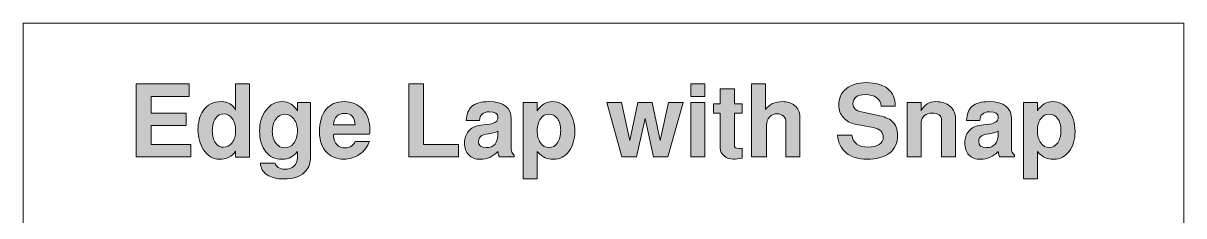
# Model space of a CAD drawing. Header units: inches. Extents: x 0.25 to 7.95, y -7.13 to -0.25.
# Drawn here: x 5.532 to 7.949, y -0.703 to -0.303 of the extents above; entities that cross this region are included whole.
import ezdxf

# ---------------------------------------------------------------- set-up
doc = ezdxf.new("R2010")
doc.units = ezdxf.units.IN
doc.header["$MEASUREMENT"] = 0
doc.layers.add('Layer 1', color=7, linetype='Continuous')

# ---------------------------------------------------------------- blocks, each defined once
blk = doc.blocks.new('block 60')
at = {"layer": 'Layer 1', "color": 7, "lineweight": 5, "true_color": 0xffffff}
blk.add_lwpolyline([(5.5316, -2.2713), (5.5316, -0.3028), (7.9488, -0.3028), (7.9488, -2.2713)], dxfattribs=at)
blk = doc.blocks.new('block 59')
at = {"layer": 'Layer 1'}
blk.add_blockref('block 60', (0, 0), dxfattribs=at)
blk = doc.blocks.new('block 68')
at = {"layer": 'Layer 1', "true_color": 0xed1f24}
h = blk.add_hatch(color=240, dxfattribs=at)
h.dxf.hatch_style = 2
h.paths.add_polyline_path([(5.8804, -0.5806), (5.7669, -0.5806), (5.7669, -0.4287), (5.8769, -0.4287), (5.8769, -0.4548), (5.7981, -0.4548), (5.7981, -0.4894), (5.8708, -0.4894), (5.8708, -0.5154), (5.7981, -0.5154), (5.7981, -0.5546), (5.8804, -0.5546)])
h = blk.add_hatch(color=240, dxfattribs=at)
h.dxf.hatch_style = 2
edge = h.paths.add_edge_path()
edge.add_spline(control_points=[(6.0031, -0.5812), (6.0031, -0.5812), (5.9739, -0.5812), (5.9739, -0.5812), (5.9739, -0.5812), (5.9739, -0.5689), (5.9739, -0.5689), (5.9667, -0.5799), (5.9552, -0.5854), (5.9394, -0.5854), (5.9266, -0.5854), (5.9159, -0.5788), (5.9073, -0.5656), (5.8995, -0.5535), (5.8956, -0.5399), (5.8956, -0.5248), (5.8956, -0.5087), (5.8991, -0.4953), (5.9062, -0.4848), (5.9148, -0.4721), (5.9275, -0.4658), (5.9441, -0.4658), (5.9579, -0.4658), (5.9678, -0.4717), (5.9739, -0.4833), (5.9739, -0.4833), (5.9739, -0.4287), (5.9739, -0.4287), (5.9739, -0.4287), (6.0031, -0.4287), (6.0031, -0.4287), (6.0031, -0.4287), (6.0031, -0.5812), (6.0031, -0.5812)], knot_values=[0, 0, 0, 0, 1, 1, 1, 2, 2, 2, 3, 3, 3, 4, 4, 4, 5, 5, 5, 6, 6, 6, 7, 7, 7, 8, 8, 8, 9, 9, 9, 10, 10, 10, 11, 11, 11, 11], degree=3, periodic=1)
edge = h.paths.add_edge_path()
edge.add_spline(control_points=[(5.9739, -0.5266), (5.9739, -0.5162), (5.9717, -0.5076), (5.9671, -0.501), (5.9625, -0.4944), (5.9568, -0.491), (5.9499, -0.491), (5.9424, -0.491), (5.9365, -0.4942), (5.932, -0.5006), (5.9276, -0.507), (5.9254, -0.5155), (5.9254, -0.5261), (5.9254, -0.5369), (5.9277, -0.5455), (5.9322, -0.5517), (5.9364, -0.5576), (5.9417, -0.5606), (5.9482, -0.5606), (5.9558, -0.5606), (5.962, -0.5575), (5.9668, -0.5512), (5.9716, -0.5449), (5.9739, -0.5367), (5.9739, -0.5266)], knot_values=[0, 0, 0, 0, 1, 1, 1, 2, 2, 2, 3, 3, 3, 4, 4, 4, 5, 5, 5, 6, 6, 6, 7, 7, 7, 8, 8, 8, 8], degree=3, periodic=1)
h = blk.add_hatch(color=240, dxfattribs=at)
h.dxf.hatch_style = 2
h.paths.add_polyline_path([(6.4383, -0.5806), (6.3344, -0.5806), (6.3344, -0.4287), (6.3656, -0.4287), (6.3656, -0.5546), (6.4383, -0.5546)])
h = blk.add_hatch(color=240, dxfattribs=at)
h.dxf.hatch_style = 2
h.paths.add_polyline_path([(6.9514, -0.4548), (6.9223, -0.4548), (6.9223, -0.4287), (6.9514, -0.4287)])
h.paths.add_polyline_path([(6.9514, -0.5806), (6.9223, -0.5806), (6.9223, -0.4677), (6.9514, -0.4677)])
h = blk.add_hatch(color=240, dxfattribs=at)
h.dxf.hatch_style = 2
edge = h.paths.add_edge_path()
edge.add_spline(control_points=[(7.1494, -0.5806), (7.1494, -0.5806), (7.1202, -0.5806), (7.1202, -0.5806), (7.1202, -0.5806), (7.1202, -0.5086), (7.1202, -0.5086), (7.1202, -0.5031), (7.1185, -0.4989), (7.1152, -0.4957), (7.1119, -0.4926), (7.1076, -0.491), (7.1025, -0.491), (7.0959, -0.491), (7.0905, -0.4933), (7.0862, -0.4978), (7.0819, -0.5023), (7.0798, -0.508), (7.0798, -0.5148), (7.0798, -0.5148), (7.0798, -0.5806), (7.0798, -0.5806), (7.0798, -0.5806), (7.0485, -0.5806), (7.0485, -0.5806), (7.0485, -0.5806), (7.0485, -0.4287), (7.0485, -0.4287), (7.0485, -0.4287), (7.0777, -0.4287), (7.0777, -0.4287), (7.0777, -0.4287), (7.0777, -0.4819), (7.0777, -0.4819), (7.0856, -0.4712), (7.0973, -0.4658), (7.1127, -0.4658), (7.1228, -0.4658), (7.1314, -0.4685), (7.1383, -0.4739), (7.1457, -0.4798), (7.1494, -0.4874), (7.1494, -0.4969), (7.1494, -0.4969), (7.1494, -0.5806), (7.1494, -0.5806)], knot_values=[0, 0, 0, 0, 1, 1, 1, 2, 2, 2, 3, 3, 3, 4, 4, 4, 5, 5, 5, 6, 6, 6, 7, 7, 7, 8, 8, 8, 9, 9, 9, 10, 10, 10, 11, 11, 11, 12, 12, 12, 13, 13, 13, 14, 14, 14, 15, 15, 15, 15], degree=3, periodic=1)
h = blk.add_hatch(color=240, dxfattribs=at)
h.dxf.hatch_style = 2
edge = h.paths.add_edge_path()
edge.add_spline(control_points=[(7.3527, -0.5358), (7.3527, -0.5517), (7.3471, -0.5639), (7.3359, -0.5725), (7.3247, -0.5811), (7.3091, -0.5854), (7.2889, -0.5854), (7.2707, -0.5854), (7.2564, -0.581), (7.2458, -0.5723), (7.2352, -0.5635), (7.2291, -0.5513), (7.2275, -0.5356), (7.2275, -0.5356), (7.2577, -0.5356), (7.2577, -0.5356), (7.26, -0.552), (7.2713, -0.5602), (7.2918, -0.5602), (7.3012, -0.5602), (7.3088, -0.5584), (7.3144, -0.5549), (7.3201, -0.5513), (7.3229, -0.5465), (7.3229, -0.5404), (7.3229, -0.5291), (7.3158, -0.5221), (7.3016, -0.5195), (7.3016, -0.5195), (7.2646, -0.5124), (7.2646, -0.5124), (7.2544, -0.5105), (7.2462, -0.506), (7.2398, -0.4989), (7.2334, -0.4918), (7.2302, -0.4835), (7.2302, -0.4739), (7.2302, -0.4591), (7.2353, -0.4474), (7.2455, -0.4389), (7.2557, -0.4305), (7.2697, -0.4262), (7.2875, -0.4262), (7.3066, -0.4262), (7.3215, -0.4305), (7.3322, -0.4389), (7.3428, -0.4474), (7.348, -0.4594), (7.3479, -0.475), (7.3479, -0.475), (7.3187, -0.475), (7.3187, -0.475), (7.3183, -0.4676), (7.3151, -0.4618), (7.3092, -0.4575), (7.3033, -0.4532), (7.2957, -0.451), (7.2862, -0.451), (7.2684, -0.451), (7.2596, -0.4576), (7.2596, -0.4706), (7.2596, -0.4791), (7.2656, -0.4846), (7.2777, -0.4871), (7.2777, -0.4871), (7.3098, -0.4937), (7.3098, -0.4937), (7.3243, -0.4968), (7.3348, -0.501), (7.341, -0.5062), (7.3488, -0.5129), (7.3527, -0.5228), (7.3527, -0.5358)], knot_values=[0, 0, 0, 0, 1, 1, 1, 2, 2, 2, 3, 3, 3, 4, 4, 4, 5, 5, 5, 6, 6, 6, 7, 7, 7, 8, 8, 8, 9, 9, 9, 10, 10, 10, 11, 11, 11, 12, 12, 12, 13, 13, 13, 14, 14, 14, 15, 15, 15, 16, 16, 16, 17, 17, 17, 18, 18, 18, 19, 19, 19, 20, 20, 20, 21, 21, 21, 22, 22, 22, 23, 23, 23, 24, 24, 24, 24], degree=3, periodic=1)
h = blk.add_hatch(color=240, dxfattribs=at)
h.dxf.hatch_style = 2
edge = h.paths.add_edge_path()
edge.add_spline(control_points=[(7.0289, -0.5829), (7.0221, -0.5846), (7.0159, -0.5854), (7.0104, -0.5854), (7.003, -0.5854), (6.9967, -0.5831), (6.9914, -0.5786), (6.9862, -0.5741), (6.9835, -0.5687), (6.9835, -0.5625), (6.9835, -0.5625), (6.9835, -0.4894), (6.9835, -0.4894), (6.9835, -0.4894), (6.9691, -0.4894), (6.9691, -0.4894), (6.9691, -0.4894), (6.9691, -0.47), (6.9691, -0.47), (6.9691, -0.47), (6.9835, -0.47), (6.9835, -0.47), (6.9835, -0.47), (6.9835, -0.4394), (6.9835, -0.4394), (6.9835, -0.4394), (7.0127, -0.4394), (7.0127, -0.4394), (7.0127, -0.4394), (7.0127, -0.47), (7.0127, -0.47), (7.0127, -0.47), (7.0289, -0.47), (7.0289, -0.47), (7.0289, -0.47), (7.0289, -0.4894), (7.0289, -0.4894), (7.0289, -0.4894), (7.0127, -0.4894), (7.0127, -0.4894), (7.0127, -0.4894), (7.0127, -0.5567), (7.0127, -0.5567), (7.0127, -0.561), (7.0159, -0.5631), (7.0225, -0.5631), (7.024, -0.563), (7.0262, -0.5628), (7.0289, -0.5627), (7.0289, -0.5627), (7.0289, -0.5829), (7.0289, -0.5829)], knot_values=[0, 0, 0, 0, 1, 1, 1, 2, 2, 2, 3, 3, 3, 4, 4, 4, 5, 5, 5, 6, 6, 6, 7, 7, 7, 8, 8, 8, 9, 9, 9, 10, 10, 10, 11, 11, 11, 12, 12, 12, 13, 13, 13, 14, 14, 14, 15, 15, 15, 16, 16, 16, 17, 17, 17, 17], degree=3, periodic=1)
h = blk.add_hatch(color=240, dxfattribs=at)
h.dxf.hatch_style = 2
edge = h.paths.add_edge_path()
edge.add_spline(control_points=[(6.1296, -0.5848), (6.1296, -0.596), (6.1253, -0.6055), (6.1169, -0.6131), (6.107, -0.622), (6.0929, -0.6264), (6.0746, -0.6264), (6.0597, -0.6264), (6.048, -0.6236), (6.0395, -0.6178), (6.0309, -0.612), (6.0263, -0.604), (6.0256, -0.5937), (6.0256, -0.5937), (6.0562, -0.5937), (6.0562, -0.5937), (6.0569, -0.5971), (6.0591, -0.6), (6.0629, -0.6026), (6.0667, -0.6052), (6.0711, -0.6064), (6.0763, -0.6064), (6.0841, -0.6064), (6.0905, -0.6043), (6.0954, -0.5999), (6.1002, -0.5955), (6.1027, -0.5897), (6.1027, -0.5825), (6.1027, -0.575), (6.1026, -0.5706), (6.1025, -0.5694), (6.0979, -0.5751), (6.0935, -0.579), (6.0893, -0.5812), (6.0843, -0.584), (6.0779, -0.5854), (6.0702, -0.5854), (6.0563, -0.5854), (6.0452, -0.5803), (6.0369, -0.5702), (6.0283, -0.5596), (6.0239, -0.5451), (6.0239, -0.5267), (6.0239, -0.5094), (6.0284, -0.495), (6.0373, -0.4833), (6.0463, -0.4717), (6.0573, -0.4658), (6.0704, -0.4658), (6.0778, -0.4658), (6.0842, -0.4676), (6.0895, -0.471), (6.0934, -0.4737), (6.0978, -0.4782), (6.1027, -0.4846), (6.1027, -0.4846), (6.1027, -0.4677), (6.1027, -0.4677), (6.1027, -0.4677), (6.1296, -0.4677), (6.1296, -0.4677), (6.1296, -0.4677), (6.1296, -0.5848), (6.1296, -0.5848)], knot_values=[0, 0, 0, 0, 1, 1, 1, 2, 2, 2, 3, 3, 3, 4, 4, 4, 5, 5, 5, 6, 6, 6, 7, 7, 7, 8, 8, 8, 9, 9, 9, 10, 10, 10, 11, 11, 11, 12, 12, 12, 13, 13, 13, 14, 14, 14, 15, 15, 15, 16, 16, 16, 17, 17, 17, 18, 18, 18, 19, 19, 19, 20, 20, 20, 21, 21, 21, 21], degree=3, periodic=1)
edge = h.paths.add_edge_path()
edge.add_spline(control_points=[(6.1027, -0.5258), (6.1027, -0.5161), (6.1002, -0.508), (6.0952, -0.5017), (6.0902, -0.4953), (6.0839, -0.4921), (6.0762, -0.4921), (6.0685, -0.4921), (6.0622, -0.4954), (6.0575, -0.5022), (6.0528, -0.5089), (6.0504, -0.5176), (6.0504, -0.5281), (6.0504, -0.5377), (6.0529, -0.5457), (6.0578, -0.5522), (6.0627, -0.5586), (6.0687, -0.5619), (6.0758, -0.5619), (6.0836, -0.5619), (6.0899, -0.5589), (6.0948, -0.5529), (6.1001, -0.5464), (6.1027, -0.5374), (6.1027, -0.5258)], knot_values=[0, 0, 0, 0, 1, 1, 1, 2, 2, 2, 3, 3, 3, 4, 4, 4, 5, 5, 5, 6, 6, 6, 7, 7, 7, 8, 8, 8, 8], degree=3, periodic=1)
h = blk.add_hatch(color=240, dxfattribs=at)
h.dxf.hatch_style = 2
edge = h.paths.add_edge_path()
edge.add_spline(control_points=[(6.2537, -0.5244), (6.2537, -0.5277), (6.2535, -0.5307), (6.2531, -0.5333), (6.2531, -0.5333), (6.1783, -0.5333), (6.1783, -0.5333), (6.178, -0.5342), (6.1779, -0.5355), (6.1779, -0.5373), (6.1779, -0.5446), (6.1802, -0.5506), (6.1847, -0.5551), (6.1892, -0.5596), (6.1952, -0.5619), (6.2025, -0.5619), (6.2073, -0.5619), (6.2117, -0.5605), (6.2159, -0.5577), (6.2196, -0.5551), (6.2219, -0.5521), (6.2229, -0.5487), (6.2229, -0.5487), (6.2525, -0.5487), (6.2525, -0.5487), (6.2486, -0.5597), (6.2417, -0.5685), (6.232, -0.5752), (6.2222, -0.5819), (6.2112, -0.5852), (6.1991, -0.5852), (6.1857, -0.5852), (6.1744, -0.581), (6.1652, -0.5725), (6.1542, -0.5624), (6.1487, -0.5478), (6.1487, -0.5289), (6.1487, -0.5087), (6.1531, -0.4931), (6.162, -0.4822), (6.1708, -0.4713), (6.1834, -0.4658), (6.2, -0.4658), (6.2161, -0.4658), (6.2291, -0.4712), (6.2389, -0.482), (6.2488, -0.4927), (6.2537, -0.5069), (6.2537, -0.5244)], knot_values=[0, 0, 0, 0, 1, 1, 1, 2, 2, 2, 3, 3, 3, 4, 4, 4, 5, 5, 5, 6, 6, 6, 7, 7, 7, 8, 8, 8, 9, 9, 9, 10, 10, 10, 11, 11, 11, 12, 12, 12, 13, 13, 13, 14, 14, 14, 15, 15, 15, 16, 16, 16, 16], degree=3, periodic=1)
edge = h.paths.add_edge_path()
edge.add_spline(control_points=[(6.2229, -0.5137), (6.2221, -0.498), (6.2148, -0.4902), (6.201, -0.4902), (6.1871, -0.4902), (6.1794, -0.498), (6.1779, -0.5137), (6.1779, -0.5137), (6.2229, -0.5137), (6.2229, -0.5137)], knot_values=[0, 0, 0, 0, 1, 1, 1, 2, 2, 2, 3, 3, 3, 3], degree=3, periodic=1)
h = blk.add_hatch(color=240, dxfattribs=at)
h.dxf.hatch_style = 2
edge = h.paths.add_edge_path()
edge.add_spline(control_points=[(6.5544, -0.5806), (6.5544, -0.5806), (6.5233, -0.5806), (6.5233, -0.5806), (6.5219, -0.5784), (6.5209, -0.5747), (6.5202, -0.5696), (6.5095, -0.5803), (6.4975, -0.5856), (6.4841, -0.5856), (6.4733, -0.5856), (6.465, -0.5826), (6.4594, -0.5766), (6.4537, -0.5705), (6.4508, -0.5619), (6.4508, -0.5508), (6.4508, -0.5417), (6.4535, -0.5338), (6.4589, -0.5273), (6.4644, -0.5208), (6.4716, -0.5168), (6.4808, -0.5154), (6.4851, -0.5149), (6.4924, -0.5139), (6.5027, -0.5125), (6.5088, -0.5115), (6.5132, -0.51), (6.5159, -0.508), (6.5186, -0.506), (6.5201, -0.5028), (6.5204, -0.4983), (6.5208, -0.4907), (6.5148, -0.4869), (6.5023, -0.4869), (6.4892, -0.4869), (6.4825, -0.493), (6.4821, -0.5052), (6.4821, -0.5052), (6.4544, -0.5052), (6.4544, -0.5052), (6.4549, -0.4919), (6.4589, -0.482), (6.4663, -0.4755), (6.4738, -0.469), (6.4854, -0.4658), (6.5012, -0.4658), (6.5323, -0.4658), (6.5479, -0.4778), (6.5479, -0.5019), (6.5479, -0.5019), (6.5479, -0.5642), (6.5479, -0.5642), (6.5479, -0.569), (6.55, -0.5733), (6.5544, -0.5769), (6.5544, -0.5769), (6.5544, -0.5806), (6.5544, -0.5806)], knot_values=[0, 0, 0, 0, 1, 1, 1, 2, 2, 2, 3, 3, 3, 4, 4, 4, 5, 5, 5, 6, 6, 6, 7, 7, 7, 8, 8, 8, 9, 9, 9, 10, 10, 10, 11, 11, 11, 12, 12, 12, 13, 13, 13, 14, 14, 14, 15, 15, 15, 16, 16, 16, 17, 17, 17, 18, 18, 18, 19, 19, 19, 19], degree=3, periodic=1)
edge = h.paths.add_edge_path()
edge.add_spline(control_points=[(6.5204, -0.5314), (6.5204, -0.5314), (6.5204, -0.5271), (6.5204, -0.5271), (6.5162, -0.5294), (6.5119, -0.5309), (6.5076, -0.5314), (6.4974, -0.5327), (6.4906, -0.5342), (6.4871, -0.536), (6.4822, -0.5384), (6.4798, -0.5426), (6.4798, -0.5485), (6.4798, -0.5571), (6.4851, -0.5614), (6.4959, -0.5614), (6.5122, -0.5614), (6.5204, -0.5514), (6.5204, -0.5314)], knot_values=[0, 0, 0, 0, 1, 1, 1, 2, 2, 2, 3, 3, 3, 4, 4, 4, 5, 5, 5, 6, 6, 6, 6], degree=3, periodic=1)
h = blk.add_hatch(color=240, dxfattribs=at)
h.dxf.hatch_style = 2
edge = h.paths.add_edge_path()
edge.add_spline(control_points=[(6.6804, -0.5279), (6.6804, -0.5446), (6.6763, -0.5583), (6.6681, -0.5692), (6.6599, -0.58), (6.6492, -0.5854), (6.636, -0.5854), (6.6285, -0.5854), (6.6228, -0.5845), (6.6187, -0.5827), (6.614, -0.5806), (6.6084, -0.5762), (6.6021, -0.5694), (6.6021, -0.5694), (6.6021, -0.6264), (6.6021, -0.6264), (6.6021, -0.6264), (6.5729, -0.6264), (6.5729, -0.6264), (6.5729, -0.6264), (6.5729, -0.4677), (6.5729, -0.4677), (6.5729, -0.4677), (6.6021, -0.4677), (6.6021, -0.4677), (6.6021, -0.4677), (6.6021, -0.4848), (6.6021, -0.4848), (6.6105, -0.4721), (6.6212, -0.4658), (6.6341, -0.4658), (6.6473, -0.4658), (6.6583, -0.4717), (6.6672, -0.4835), (6.676, -0.4953), (6.6804, -0.5101), (6.6804, -0.5279)], knot_values=[0, 0, 0, 0, 1, 1, 1, 2, 2, 2, 3, 3, 3, 4, 4, 4, 5, 5, 5, 6, 6, 6, 7, 7, 7, 8, 8, 8, 9, 9, 9, 10, 10, 10, 11, 11, 11, 12, 12, 12, 12], degree=3, periodic=1)
edge = h.paths.add_edge_path()
edge.add_spline(control_points=[(6.651, -0.5254), (6.651, -0.5153), (6.6487, -0.5071), (6.6441, -0.5009), (6.6396, -0.4948), (6.6335, -0.4917), (6.626, -0.4917), (6.6194, -0.4917), (6.6137, -0.4949), (6.609, -0.5013), (6.6044, -0.5078), (6.6021, -0.5159), (6.6021, -0.5256), (6.6021, -0.5363), (6.6043, -0.5449), (6.6088, -0.5514), (6.6133, -0.558), (6.6193, -0.5612), (6.6266, -0.5612), (6.6339, -0.5612), (6.6397, -0.558), (6.6442, -0.5514), (6.6488, -0.5449), (6.651, -0.5362), (6.651, -0.5254)], knot_values=[0, 0, 0, 0, 1, 1, 1, 2, 2, 2, 3, 3, 3, 4, 4, 4, 5, 5, 5, 6, 6, 6, 7, 7, 7, 8, 8, 8, 8], degree=3, periodic=1)
h = blk.add_hatch(color=240, dxfattribs=at)
h.dxf.hatch_style = 2
h.paths.add_polyline_path([(6.9058, -0.4677), (6.8744, -0.5806), (6.8444, -0.5806), (6.8267, -0.5009), (6.8088, -0.5806), (6.7787, -0.5806), (6.7473, -0.4677), (6.7775, -0.4677), (6.795, -0.5467), (6.8114, -0.4677), (6.8416, -0.4677), (6.8581, -0.5464), (6.8756, -0.4677)])
h = blk.add_hatch(color=240, dxfattribs=at)
h.dxf.hatch_style = 2
edge = h.paths.add_edge_path()
edge.add_spline(control_points=[(7.4735, -0.5806), (7.4735, -0.5806), (7.4443, -0.5806), (7.4443, -0.5806), (7.4443, -0.5806), (7.4443, -0.5031), (7.4443, -0.5031), (7.4443, -0.4989), (7.4426, -0.4957), (7.4391, -0.4932), (7.4357, -0.4908), (7.4309, -0.4896), (7.425, -0.4896), (7.4184, -0.4896), (7.413, -0.4913), (7.4086, -0.4948), (7.4042, -0.4983), (7.4021, -0.5026), (7.4021, -0.5079), (7.4021, -0.5079), (7.4021, -0.5806), (7.4021, -0.5806), (7.4021, -0.5806), (7.3729, -0.5806), (7.3729, -0.5806), (7.3729, -0.5806), (7.3729, -0.4677), (7.3729, -0.4677), (7.3729, -0.4677), (7.4021, -0.4677), (7.4021, -0.4677), (7.4021, -0.4677), (7.4021, -0.4846), (7.4021, -0.4846), (7.4086, -0.4721), (7.4184, -0.4658), (7.4316, -0.4658), (7.4443, -0.4658), (7.4544, -0.4691), (7.462, -0.4756), (7.4697, -0.4821), (7.4735, -0.4908), (7.4735, -0.5014), (7.4735, -0.5014), (7.4735, -0.5806), (7.4735, -0.5806)], knot_values=[0, 0, 0, 0, 1, 1, 1, 2, 2, 2, 3, 3, 3, 4, 4, 4, 5, 5, 5, 6, 6, 6, 7, 7, 7, 8, 8, 8, 9, 9, 9, 10, 10, 10, 11, 11, 11, 12, 12, 12, 13, 13, 13, 14, 14, 14, 15, 15, 15, 15], degree=3, periodic=1)
h = blk.add_hatch(color=240, dxfattribs=at)
h.dxf.hatch_style = 2
edge = h.paths.add_edge_path()
edge.add_spline(control_points=[(7.5962, -0.5806), (7.5962, -0.5806), (7.5652, -0.5806), (7.5652, -0.5806), (7.5638, -0.5784), (7.5627, -0.5747), (7.5621, -0.5696), (7.5514, -0.5803), (7.5393, -0.5856), (7.526, -0.5856), (7.5152, -0.5856), (7.5069, -0.5826), (7.5012, -0.5766), (7.4955, -0.5705), (7.4927, -0.5619), (7.4927, -0.5508), (7.4927, -0.5417), (7.4954, -0.5338), (7.5008, -0.5273), (7.5062, -0.5208), (7.5135, -0.5168), (7.5227, -0.5154), (7.527, -0.5149), (7.5343, -0.5139), (7.5445, -0.5125), (7.5507, -0.5115), (7.5551, -0.51), (7.5578, -0.508), (7.5605, -0.506), (7.562, -0.5028), (7.5623, -0.4983), (7.5627, -0.4907), (7.5566, -0.4869), (7.5441, -0.4869), (7.5311, -0.4869), (7.5243, -0.493), (7.5239, -0.5052), (7.5239, -0.5052), (7.4962, -0.5052), (7.4962, -0.5052), (7.4968, -0.4919), (7.5008, -0.482), (7.5082, -0.4755), (7.5156, -0.469), (7.5273, -0.4658), (7.5431, -0.4658), (7.5742, -0.4658), (7.5898, -0.4778), (7.5898, -0.5019), (7.5898, -0.5019), (7.5898, -0.5642), (7.5898, -0.5642), (7.5898, -0.569), (7.5919, -0.5733), (7.5962, -0.5769), (7.5962, -0.5769), (7.5962, -0.5806), (7.5962, -0.5806)], knot_values=[0, 0, 0, 0, 1, 1, 1, 2, 2, 2, 3, 3, 3, 4, 4, 4, 5, 5, 5, 6, 6, 6, 7, 7, 7, 8, 8, 8, 9, 9, 9, 10, 10, 10, 11, 11, 11, 12, 12, 12, 13, 13, 13, 14, 14, 14, 15, 15, 15, 16, 16, 16, 17, 17, 17, 18, 18, 18, 19, 19, 19, 19], degree=3, periodic=1)
edge = h.paths.add_edge_path()
edge.add_spline(control_points=[(7.5623, -0.5314), (7.5623, -0.5314), (7.5623, -0.5271), (7.5623, -0.5271), (7.5581, -0.5294), (7.5538, -0.5309), (7.5495, -0.5314), (7.5393, -0.5327), (7.5325, -0.5342), (7.529, -0.536), (7.5241, -0.5384), (7.5216, -0.5426), (7.5216, -0.5485), (7.5216, -0.5571), (7.527, -0.5614), (7.5378, -0.5614), (7.5541, -0.5614), (7.5623, -0.5514), (7.5623, -0.5314)], knot_values=[0, 0, 0, 0, 1, 1, 1, 2, 2, 2, 3, 3, 3, 4, 4, 4, 5, 5, 5, 6, 6, 6, 6], degree=3, periodic=1)
h = blk.add_hatch(color=240, dxfattribs=at)
h.dxf.hatch_style = 2
edge = h.paths.add_edge_path()
edge.add_spline(control_points=[(7.7223, -0.5279), (7.7223, -0.5446), (7.7182, -0.5583), (7.71, -0.5692), (7.7018, -0.58), (7.6911, -0.5854), (7.6779, -0.5854), (7.6704, -0.5854), (7.6646, -0.5845), (7.6606, -0.5827), (7.6559, -0.5806), (7.6503, -0.5762), (7.6439, -0.5694), (7.6439, -0.5694), (7.6439, -0.6264), (7.6439, -0.6264), (7.6439, -0.6264), (7.6148, -0.6264), (7.6148, -0.6264), (7.6148, -0.6264), (7.6148, -0.4677), (7.6148, -0.4677), (7.6148, -0.4677), (7.6439, -0.4677), (7.6439, -0.4677), (7.6439, -0.4677), (7.6439, -0.4848), (7.6439, -0.4848), (7.6524, -0.4721), (7.6631, -0.4658), (7.676, -0.4658), (7.6892, -0.4658), (7.7002, -0.4717), (7.709, -0.4835), (7.7178, -0.4953), (7.7223, -0.5101), (7.7223, -0.5279)], knot_values=[0, 0, 0, 0, 1, 1, 1, 2, 2, 2, 3, 3, 3, 4, 4, 4, 5, 5, 5, 6, 6, 6, 7, 7, 7, 8, 8, 8, 9, 9, 9, 10, 10, 10, 11, 11, 11, 12, 12, 12, 12], degree=3, periodic=1)
edge = h.paths.add_edge_path()
edge.add_spline(control_points=[(7.6929, -0.5254), (7.6929, -0.5153), (7.6906, -0.5071), (7.686, -0.5009), (7.6814, -0.4948), (7.6754, -0.4917), (7.6679, -0.4917), (7.6612, -0.4917), (7.6556, -0.4949), (7.6509, -0.5013), (7.6462, -0.5078), (7.6439, -0.5159), (7.6439, -0.5256), (7.6439, -0.5363), (7.6462, -0.5449), (7.6507, -0.5514), (7.6552, -0.558), (7.6611, -0.5612), (7.6685, -0.5612), (7.6757, -0.5612), (7.6816, -0.558), (7.6861, -0.5514), (7.6906, -0.5449), (7.6929, -0.5362), (7.6929, -0.5254)], knot_values=[0, 0, 0, 0, 1, 1, 1, 2, 2, 2, 3, 3, 3, 4, 4, 4, 5, 5, 5, 6, 6, 6, 7, 7, 7, 8, 8, 8, 8], degree=3, periodic=1)
at = {"layer": 'Layer 1', "lineweight": 0}
for points in [[(5.8804, -0.5806), (5.7669, -0.5806), (5.7669, -0.4287), (5.8769, -0.4287), (5.8769, -0.4548), (5.7981, -0.4548), (5.7981, -0.4894), (5.8708, -0.4894), (5.8708, -0.5154), (5.7981, -0.5154), (5.7981, -0.5546), (5.8804, -0.5546), (5.8804, -0.5806)], [(6.4383, -0.5806), (6.3344, -0.5806), (6.3344, -0.4287), (6.3656, -0.4287), (6.3656, -0.5546), (6.4383, -0.5546), (6.4383, -0.5806)], [(6.9514, -0.4548), (6.9223, -0.4548), (6.9223, -0.4287), (6.9514, -0.4287), (6.9514, -0.4548)], [(6.9058, -0.4677), (6.8744, -0.5806), (6.8444, -0.5806), (6.8267, -0.5009), (6.8088, -0.5806), (6.7787, -0.5806), (6.7473, -0.4677), (6.7775, -0.4677), (6.795, -0.5467), (6.8114, -0.4677), (6.8416, -0.4677), (6.8581, -0.5464), (6.8756, -0.4677), (6.9058, -0.4677)], [(6.9514, -0.5806), (6.9223, -0.5806), (6.9223, -0.4677), (6.9514, -0.4677), (6.9514, -0.5806)]]:
    blk.add_lwpolyline(points, dxfattribs=at)
for points, knots in [([(6.0031, -0.5812), (6.0031, -0.5812), (5.9739, -0.5812), (5.9739, -0.5812), (5.9739, -0.5812), (5.9739, -0.5689), (5.9739, -0.5689), (5.9667, -0.5799), (5.9552, -0.5854), (5.9394, -0.5854), (5.9266, -0.5854), (5.9159, -0.5788), (5.9073, -0.5656), (5.8995, -0.5535), (5.8956, -0.5399), (5.8956, -0.5248), (5.8956, -0.5087), (5.8991, -0.4953), (5.9062, -0.4848), (5.9148, -0.4721), (5.9275, -0.4658), (5.9441, -0.4658), (5.9579, -0.4658), (5.9678, -0.4717), (5.9739, -0.4833), (5.9739, -0.4833), (5.9739, -0.4287), (5.9739, -0.4287), (5.9739, -0.4287), (6.0031, -0.4287), (6.0031, -0.4287), (6.0031, -0.4287), (6.0031, -0.5812), (6.0031, -0.5812)], [0, 0, 0, 0, 1, 1, 1, 2, 2, 2, 3, 3, 3, 4, 4, 4, 5, 5, 5, 6, 6, 6, 7, 7, 7, 8, 8, 8, 9, 9, 9, 10, 10, 10, 11, 11, 11, 11]), ([(7.1494, -0.5806), (7.1494, -0.5806), (7.1202, -0.5806), (7.1202, -0.5806), (7.1202, -0.5806), (7.1202, -0.5086), (7.1202, -0.5086), (7.1202, -0.5031), (7.1185, -0.4989), (7.1152, -0.4957), (7.1119, -0.4926), (7.1076, -0.491), (7.1025, -0.491), (7.0959, -0.491), (7.0905, -0.4933), (7.0862, -0.4978), (7.0819, -0.5023), (7.0798, -0.508), (7.0798, -0.5148), (7.0798, -0.5148), (7.0798, -0.5806), (7.0798, -0.5806), (7.0798, -0.5806), (7.0485, -0.5806), (7.0485, -0.5806), (7.0485, -0.5806), (7.0485, -0.4287), (7.0485, -0.4287), (7.0485, -0.4287), (7.0777, -0.4287), (7.0777, -0.4287), (7.0777, -0.4287), (7.0777, -0.4819), (7.0777, -0.4819), (7.0856, -0.4712), (7.0973, -0.4658), (7.1127, -0.4658), (7.1228, -0.4658), (7.1314, -0.4685), (7.1383, -0.4739), (7.1457, -0.4798), (7.1494, -0.4874), (7.1494, -0.4969), (7.1494, -0.4969), (7.1494, -0.5806), (7.1494, -0.5806)], [0, 0, 0, 0, 1, 1, 1, 2, 2, 2, 3, 3, 3, 4, 4, 4, 5, 5, 5, 6, 6, 6, 7, 7, 7, 8, 8, 8, 9, 9, 9, 10, 10, 10, 11, 11, 11, 12, 12, 12, 13, 13, 13, 14, 14, 14, 15, 15, 15, 15]), ([(7.3527, -0.5358), (7.3527, -0.5517), (7.3471, -0.5639), (7.3359, -0.5725), (7.3247, -0.5811), (7.3091, -0.5854), (7.2889, -0.5854), (7.2707, -0.5854), (7.2564, -0.581), (7.2458, -0.5723), (7.2352, -0.5635), (7.2291, -0.5513), (7.2275, -0.5356), (7.2275, -0.5356), (7.2577, -0.5356), (7.2577, -0.5356), (7.26, -0.552), (7.2713, -0.5602), (7.2918, -0.5602), (7.3012, -0.5602), (7.3088, -0.5584), (7.3144, -0.5549), (7.3201, -0.5513), (7.3229, -0.5465), (7.3229, -0.5404), (7.3229, -0.5291), (7.3158, -0.5221), (7.3016, -0.5195), (7.3016, -0.5195), (7.2646, -0.5124), (7.2646, -0.5124), (7.2544, -0.5105), (7.2462, -0.506), (7.2398, -0.4989), (7.2334, -0.4918), (7.2302, -0.4835), (7.2302, -0.4739), (7.2302, -0.4591), (7.2353, -0.4474), (7.2455, -0.4389), (7.2557, -0.4305), (7.2697, -0.4262), (7.2875, -0.4262), (7.3066, -0.4262), (7.3215, -0.4305), (7.3322, -0.4389), (7.3428, -0.4474), (7.348, -0.4594), (7.3479, -0.475), (7.3479, -0.475), (7.3187, -0.475), (7.3187, -0.475), (7.3183, -0.4676), (7.3151, -0.4618), (7.3092, -0.4575), (7.3033, -0.4532), (7.2957, -0.451), (7.2862, -0.451), (7.2684, -0.451), (7.2596, -0.4576), (7.2596, -0.4706), (7.2596, -0.4791), (7.2656, -0.4846), (7.2777, -0.4871), (7.2777, -0.4871), (7.3098, -0.4937), (7.3098, -0.4937), (7.3243, -0.4968), (7.3348, -0.501), (7.341, -0.5062), (7.3488, -0.5129), (7.3527, -0.5228), (7.3527, -0.5358)], [0, 0, 0, 0, 1, 1, 1, 2, 2, 2, 3, 3, 3, 4, 4, 4, 5, 5, 5, 6, 6, 6, 7, 7, 7, 8, 8, 8, 9, 9, 9, 10, 10, 10, 11, 11, 11, 12, 12, 12, 13, 13, 13, 14, 14, 14, 15, 15, 15, 16, 16, 16, 17, 17, 17, 18, 18, 18, 19, 19, 19, 20, 20, 20, 21, 21, 21, 22, 22, 22, 23, 23, 23, 24, 24, 24, 24]), ([(7.0289, -0.5829), (7.0221, -0.5846), (7.0159, -0.5854), (7.0104, -0.5854), (7.003, -0.5854), (6.9967, -0.5831), (6.9914, -0.5786), (6.9862, -0.5741), (6.9835, -0.5687), (6.9835, -0.5625), (6.9835, -0.5625), (6.9835, -0.4894), (6.9835, -0.4894), (6.9835, -0.4894), (6.9691, -0.4894), (6.9691, -0.4894), (6.9691, -0.4894), (6.9691, -0.47), (6.9691, -0.47), (6.9691, -0.47), (6.9835, -0.47), (6.9835, -0.47), (6.9835, -0.47), (6.9835, -0.4394), (6.9835, -0.4394), (6.9835, -0.4394), (7.0127, -0.4394), (7.0127, -0.4394), (7.0127, -0.4394), (7.0127, -0.47), (7.0127, -0.47), (7.0127, -0.47), (7.0289, -0.47), (7.0289, -0.47), (7.0289, -0.47), (7.0289, -0.4894), (7.0289, -0.4894), (7.0289, -0.4894), (7.0127, -0.4894), (7.0127, -0.4894), (7.0127, -0.4894), (7.0127, -0.5567), (7.0127, -0.5567), (7.0127, -0.561), (7.0159, -0.5631), (7.0225, -0.5631), (7.024, -0.563), (7.0262, -0.5628), (7.0289, -0.5627), (7.0289, -0.5627), (7.0289, -0.5829), (7.0289, -0.5829)], [0, 0, 0, 0, 1, 1, 1, 2, 2, 2, 3, 3, 3, 4, 4, 4, 5, 5, 5, 6, 6, 6, 7, 7, 7, 8, 8, 8, 9, 9, 9, 10, 10, 10, 11, 11, 11, 12, 12, 12, 13, 13, 13, 14, 14, 14, 15, 15, 15, 16, 16, 16, 17, 17, 17, 17]), ([(6.1296, -0.5848), (6.1296, -0.596), (6.1253, -0.6055), (6.1169, -0.6131), (6.107, -0.622), (6.0929, -0.6264), (6.0746, -0.6264), (6.0597, -0.6264), (6.048, -0.6236), (6.0395, -0.6178), (6.0309, -0.612), (6.0263, -0.604), (6.0256, -0.5937), (6.0256, -0.5937), (6.0562, -0.5937), (6.0562, -0.5937), (6.0569, -0.5971), (6.0591, -0.6), (6.0629, -0.6026), (6.0667, -0.6052), (6.0711, -0.6064), (6.0763, -0.6064), (6.0841, -0.6064), (6.0905, -0.6043), (6.0954, -0.5999), (6.1002, -0.5955), (6.1027, -0.5897), (6.1027, -0.5825), (6.1027, -0.575), (6.1026, -0.5706), (6.1025, -0.5694), (6.0979, -0.5751), (6.0935, -0.579), (6.0893, -0.5812), (6.0843, -0.584), (6.0779, -0.5854), (6.0702, -0.5854), (6.0563, -0.5854), (6.0452, -0.5803), (6.0369, -0.5702), (6.0283, -0.5596), (6.0239, -0.5451), (6.0239, -0.5267), (6.0239, -0.5094), (6.0284, -0.495), (6.0373, -0.4833), (6.0463, -0.4717), (6.0573, -0.4658), (6.0704, -0.4658), (6.0778, -0.4658), (6.0842, -0.4676), (6.0895, -0.471), (6.0934, -0.4737), (6.0978, -0.4782), (6.1027, -0.4846), (6.1027, -0.4846), (6.1027, -0.4677), (6.1027, -0.4677), (6.1027, -0.4677), (6.1296, -0.4677), (6.1296, -0.4677), (6.1296, -0.4677), (6.1296, -0.5848), (6.1296, -0.5848)], [0, 0, 0, 0, 1, 1, 1, 2, 2, 2, 3, 3, 3, 4, 4, 4, 5, 5, 5, 6, 6, 6, 7, 7, 7, 8, 8, 8, 9, 9, 9, 10, 10, 10, 11, 11, 11, 12, 12, 12, 13, 13, 13, 14, 14, 14, 15, 15, 15, 16, 16, 16, 17, 17, 17, 18, 18, 18, 19, 19, 19, 20, 20, 20, 21, 21, 21, 21]), ([(6.2537, -0.5244), (6.2537, -0.5277), (6.2535, -0.5307), (6.2531, -0.5333), (6.2531, -0.5333), (6.1783, -0.5333), (6.1783, -0.5333), (6.178, -0.5342), (6.1779, -0.5355), (6.1779, -0.5373), (6.1779, -0.5446), (6.1802, -0.5506), (6.1847, -0.5551), (6.1892, -0.5596), (6.1952, -0.5619), (6.2025, -0.5619), (6.2073, -0.5619), (6.2117, -0.5605), (6.2159, -0.5577), (6.2196, -0.5551), (6.2219, -0.5521), (6.2229, -0.5487), (6.2229, -0.5487), (6.2525, -0.5487), (6.2525, -0.5487), (6.2486, -0.5597), (6.2417, -0.5685), (6.232, -0.5752), (6.2222, -0.5819), (6.2112, -0.5852), (6.1991, -0.5852), (6.1857, -0.5852), (6.1744, -0.581), (6.1652, -0.5725), (6.1542, -0.5624), (6.1487, -0.5478), (6.1487, -0.5289), (6.1487, -0.5087), (6.1531, -0.4931), (6.162, -0.4822), (6.1708, -0.4713), (6.1834, -0.4658), (6.2, -0.4658), (6.2161, -0.4658), (6.2291, -0.4712), (6.2389, -0.482), (6.2488, -0.4927), (6.2537, -0.5069), (6.2537, -0.5244)], [0, 0, 0, 0, 1, 1, 1, 2, 2, 2, 3, 3, 3, 4, 4, 4, 5, 5, 5, 6, 6, 6, 7, 7, 7, 8, 8, 8, 9, 9, 9, 10, 10, 10, 11, 11, 11, 12, 12, 12, 13, 13, 13, 14, 14, 14, 15, 15, 15, 16, 16, 16, 16]), ([(6.5544, -0.5806), (6.5544, -0.5806), (6.5233, -0.5806), (6.5233, -0.5806), (6.5219, -0.5784), (6.5209, -0.5747), (6.5202, -0.5696), (6.5095, -0.5803), (6.4975, -0.5856), (6.4841, -0.5856), (6.4733, -0.5856), (6.465, -0.5826), (6.4594, -0.5766), (6.4537, -0.5705), (6.4508, -0.5619), (6.4508, -0.5508), (6.4508, -0.5417), (6.4535, -0.5338), (6.4589, -0.5273), (6.4644, -0.5208), (6.4716, -0.5168), (6.4808, -0.5154), (6.4851, -0.5149), (6.4924, -0.5139), (6.5027, -0.5125), (6.5088, -0.5115), (6.5132, -0.51), (6.5159, -0.508), (6.5186, -0.506), (6.5201, -0.5028), (6.5204, -0.4983), (6.5208, -0.4907), (6.5148, -0.4869), (6.5023, -0.4869), (6.4892, -0.4869), (6.4825, -0.493), (6.4821, -0.5052), (6.4821, -0.5052), (6.4544, -0.5052), (6.4544, -0.5052), (6.4549, -0.4919), (6.4589, -0.482), (6.4663, -0.4755), (6.4738, -0.469), (6.4854, -0.4658), (6.5012, -0.4658), (6.5323, -0.4658), (6.5479, -0.4778), (6.5479, -0.5019), (6.5479, -0.5019), (6.5479, -0.5642), (6.5479, -0.5642), (6.5479, -0.569), (6.55, -0.5733), (6.5544, -0.5769), (6.5544, -0.5769), (6.5544, -0.5806), (6.5544, -0.5806)], [0, 0, 0, 0, 1, 1, 1, 2, 2, 2, 3, 3, 3, 4, 4, 4, 5, 5, 5, 6, 6, 6, 7, 7, 7, 8, 8, 8, 9, 9, 9, 10, 10, 10, 11, 11, 11, 12, 12, 12, 13, 13, 13, 14, 14, 14, 15, 15, 15, 16, 16, 16, 17, 17, 17, 18, 18, 18, 19, 19, 19, 19]), ([(6.6804, -0.5279), (6.6804, -0.5446), (6.6763, -0.5583), (6.6681, -0.5692), (6.6599, -0.58), (6.6492, -0.5854), (6.636, -0.5854), (6.6285, -0.5854), (6.6228, -0.5845), (6.6187, -0.5827), (6.614, -0.5806), (6.6084, -0.5762), (6.6021, -0.5694), (6.6021, -0.5694), (6.6021, -0.6264), (6.6021, -0.6264), (6.6021, -0.6264), (6.5729, -0.6264), (6.5729, -0.6264), (6.5729, -0.6264), (6.5729, -0.4677), (6.5729, -0.4677), (6.5729, -0.4677), (6.6021, -0.4677), (6.6021, -0.4677), (6.6021, -0.4677), (6.6021, -0.4848), (6.6021, -0.4848), (6.6105, -0.4721), (6.6212, -0.4658), (6.6341, -0.4658), (6.6473, -0.4658), (6.6583, -0.4717), (6.6672, -0.4835), (6.676, -0.4953), (6.6804, -0.5101), (6.6804, -0.5279)], [0, 0, 0, 0, 1, 1, 1, 2, 2, 2, 3, 3, 3, 4, 4, 4, 5, 5, 5, 6, 6, 6, 7, 7, 7, 8, 8, 8, 9, 9, 9, 10, 10, 10, 11, 11, 11, 12, 12, 12, 12]), ([(7.4735, -0.5806), (7.4735, -0.5806), (7.4443, -0.5806), (7.4443, -0.5806), (7.4443, -0.5806), (7.4443, -0.5031), (7.4443, -0.5031), (7.4443, -0.4989), (7.4426, -0.4957), (7.4391, -0.4932), (7.4357, -0.4908), (7.4309, -0.4896), (7.425, -0.4896), (7.4184, -0.4896), (7.413, -0.4913), (7.4086, -0.4948), (7.4042, -0.4983), (7.4021, -0.5026), (7.4021, -0.5079), (7.4021, -0.5079), (7.4021, -0.5806), (7.4021, -0.5806), (7.4021, -0.5806), (7.3729, -0.5806), (7.3729, -0.5806), (7.3729, -0.5806), (7.3729, -0.4677), (7.3729, -0.4677), (7.3729, -0.4677), (7.4021, -0.4677), (7.4021, -0.4677), (7.4021, -0.4677), (7.4021, -0.4846), (7.4021, -0.4846), (7.4086, -0.4721), (7.4184, -0.4658), (7.4316, -0.4658), (7.4443, -0.4658), (7.4544, -0.4691), (7.462, -0.4756), (7.4697, -0.4821), (7.4735, -0.4908), (7.4735, -0.5014), (7.4735, -0.5014), (7.4735, -0.5806), (7.4735, -0.5806)], [0, 0, 0, 0, 1, 1, 1, 2, 2, 2, 3, 3, 3, 4, 4, 4, 5, 5, 5, 6, 6, 6, 7, 7, 7, 8, 8, 8, 9, 9, 9, 10, 10, 10, 11, 11, 11, 12, 12, 12, 13, 13, 13, 14, 14, 14, 15, 15, 15, 15]), ([(7.5962, -0.5806), (7.5962, -0.5806), (7.5652, -0.5806), (7.5652, -0.5806), (7.5638, -0.5784), (7.5627, -0.5747), (7.5621, -0.5696), (7.5514, -0.5803), (7.5393, -0.5856), (7.526, -0.5856), (7.5152, -0.5856), (7.5069, -0.5826), (7.5012, -0.5766), (7.4955, -0.5705), (7.4927, -0.5619), (7.4927, -0.5508), (7.4927, -0.5417), (7.4954, -0.5338), (7.5008, -0.5273), (7.5062, -0.5208), (7.5135, -0.5168), (7.5227, -0.5154), (7.527, -0.5149), (7.5343, -0.5139), (7.5445, -0.5125), (7.5507, -0.5115), (7.5551, -0.51), (7.5578, -0.508), (7.5605, -0.506), (7.562, -0.5028), (7.5623, -0.4983), (7.5627, -0.4907), (7.5566, -0.4869), (7.5441, -0.4869), (7.5311, -0.4869), (7.5243, -0.493), (7.5239, -0.5052), (7.5239, -0.5052), (7.4962, -0.5052), (7.4962, -0.5052), (7.4968, -0.4919), (7.5008, -0.482), (7.5082, -0.4755), (7.5156, -0.469), (7.5273, -0.4658), (7.5431, -0.4658), (7.5742, -0.4658), (7.5898, -0.4778), (7.5898, -0.5019), (7.5898, -0.5019), (7.5898, -0.5642), (7.5898, -0.5642), (7.5898, -0.569), (7.5919, -0.5733), (7.5962, -0.5769), (7.5962, -0.5769), (7.5962, -0.5806), (7.5962, -0.5806)], [0, 0, 0, 0, 1, 1, 1, 2, 2, 2, 3, 3, 3, 4, 4, 4, 5, 5, 5, 6, 6, 6, 7, 7, 7, 8, 8, 8, 9, 9, 9, 10, 10, 10, 11, 11, 11, 12, 12, 12, 13, 13, 13, 14, 14, 14, 15, 15, 15, 16, 16, 16, 17, 17, 17, 18, 18, 18, 19, 19, 19, 19]), ([(7.7223, -0.5279), (7.7223, -0.5446), (7.7182, -0.5583), (7.71, -0.5692), (7.7018, -0.58), (7.6911, -0.5854), (7.6779, -0.5854), (7.6704, -0.5854), (7.6646, -0.5845), (7.6606, -0.5827), (7.6559, -0.5806), (7.6503, -0.5762), (7.6439, -0.5694), (7.6439, -0.5694), (7.6439, -0.6264), (7.6439, -0.6264), (7.6439, -0.6264), (7.6148, -0.6264), (7.6148, -0.6264), (7.6148, -0.6264), (7.6148, -0.4677), (7.6148, -0.4677), (7.6148, -0.4677), (7.6439, -0.4677), (7.6439, -0.4677), (7.6439, -0.4677), (7.6439, -0.4848), (7.6439, -0.4848), (7.6524, -0.4721), (7.6631, -0.4658), (7.676, -0.4658), (7.6892, -0.4658), (7.7002, -0.4717), (7.709, -0.4835), (7.7178, -0.4953), (7.7223, -0.5101), (7.7223, -0.5279)], [0, 0, 0, 0, 1, 1, 1, 2, 2, 2, 3, 3, 3, 4, 4, 4, 5, 5, 5, 6, 6, 6, 7, 7, 7, 8, 8, 8, 9, 9, 9, 10, 10, 10, 11, 11, 11, 12, 12, 12, 12]), ([(5.9739, -0.5266), (5.9739, -0.5162), (5.9717, -0.5076), (5.9671, -0.501), (5.9625, -0.4944), (5.9568, -0.491), (5.9499, -0.491), (5.9424, -0.491), (5.9365, -0.4942), (5.932, -0.5006), (5.9276, -0.507), (5.9254, -0.5155), (5.9254, -0.5261), (5.9254, -0.5369), (5.9277, -0.5455), (5.9322, -0.5517), (5.9364, -0.5576), (5.9417, -0.5606), (5.9482, -0.5606), (5.9558, -0.5606), (5.962, -0.5575), (5.9668, -0.5512), (5.9716, -0.5449), (5.9739, -0.5367), (5.9739, -0.5266)], [0, 0, 0, 0, 1, 1, 1, 2, 2, 2, 3, 3, 3, 4, 4, 4, 5, 5, 5, 6, 6, 6, 7, 7, 7, 8, 8, 8, 8]), ([(6.1027, -0.5258), (6.1027, -0.5161), (6.1002, -0.508), (6.0952, -0.5017), (6.0902, -0.4953), (6.0839, -0.4921), (6.0762, -0.4921), (6.0685, -0.4921), (6.0622, -0.4954), (6.0575, -0.5022), (6.0528, -0.5089), (6.0504, -0.5176), (6.0504, -0.5281), (6.0504, -0.5377), (6.0529, -0.5457), (6.0578, -0.5522), (6.0627, -0.5586), (6.0687, -0.5619), (6.0758, -0.5619), (6.0836, -0.5619), (6.0899, -0.5589), (6.0948, -0.5529), (6.1001, -0.5464), (6.1027, -0.5374), (6.1027, -0.5258)], [0, 0, 0, 0, 1, 1, 1, 2, 2, 2, 3, 3, 3, 4, 4, 4, 5, 5, 5, 6, 6, 6, 7, 7, 7, 8, 8, 8, 8]), ([(6.2229, -0.5137), (6.2221, -0.498), (6.2148, -0.4902), (6.201, -0.4902), (6.1871, -0.4902), (6.1794, -0.498), (6.1779, -0.5137), (6.1779, -0.5137), (6.2229, -0.5137), (6.2229, -0.5137)], [0, 0, 0, 0, 1, 1, 1, 2, 2, 2, 3, 3, 3, 3]), ([(6.651, -0.5254), (6.651, -0.5153), (6.6487, -0.5071), (6.6441, -0.5009), (6.6396, -0.4948), (6.6335, -0.4917), (6.626, -0.4917), (6.6194, -0.4917), (6.6137, -0.4949), (6.609, -0.5013), (6.6044, -0.5078), (6.6021, -0.5159), (6.6021, -0.5256), (6.6021, -0.5363), (6.6043, -0.5449), (6.6088, -0.5514), (6.6133, -0.558), (6.6193, -0.5612), (6.6266, -0.5612), (6.6339, -0.5612), (6.6397, -0.558), (6.6442, -0.5514), (6.6488, -0.5449), (6.651, -0.5362), (6.651, -0.5254)], [0, 0, 0, 0, 1, 1, 1, 2, 2, 2, 3, 3, 3, 4, 4, 4, 5, 5, 5, 6, 6, 6, 7, 7, 7, 8, 8, 8, 8]), ([(7.6929, -0.5254), (7.6929, -0.5153), (7.6906, -0.5071), (7.686, -0.5009), (7.6814, -0.4948), (7.6754, -0.4917), (7.6679, -0.4917), (7.6612, -0.4917), (7.6556, -0.4949), (7.6509, -0.5013), (7.6462, -0.5078), (7.6439, -0.5159), (7.6439, -0.5256), (7.6439, -0.5363), (7.6462, -0.5449), (7.6507, -0.5514), (7.6552, -0.558), (7.6611, -0.5612), (7.6685, -0.5612), (7.6757, -0.5612), (7.6816, -0.558), (7.6861, -0.5514), (7.6906, -0.5449), (7.6929, -0.5362), (7.6929, -0.5254)], [0, 0, 0, 0, 1, 1, 1, 2, 2, 2, 3, 3, 3, 4, 4, 4, 5, 5, 5, 6, 6, 6, 7, 7, 7, 8, 8, 8, 8]), ([(6.5204, -0.5314), (6.5204, -0.5314), (6.5204, -0.5271), (6.5204, -0.5271), (6.5162, -0.5294), (6.5119, -0.5309), (6.5076, -0.5314), (6.4974, -0.5327), (6.4906, -0.5342), (6.4871, -0.536), (6.4822, -0.5384), (6.4798, -0.5426), (6.4798, -0.5485), (6.4798, -0.5571), (6.4851, -0.5614), (6.4959, -0.5614), (6.5122, -0.5614), (6.5204, -0.5514), (6.5204, -0.5314)], [0, 0, 0, 0, 1, 1, 1, 2, 2, 2, 3, 3, 3, 4, 4, 4, 5, 5, 5, 6, 6, 6, 6]), ([(7.5623, -0.5314), (7.5623, -0.5314), (7.5623, -0.5271), (7.5623, -0.5271), (7.5581, -0.5294), (7.5538, -0.5309), (7.5495, -0.5314), (7.5393, -0.5327), (7.5325, -0.5342), (7.529, -0.536), (7.5241, -0.5384), (7.5216, -0.5426), (7.5216, -0.5485), (7.5216, -0.5571), (7.527, -0.5614), (7.5378, -0.5614), (7.5541, -0.5614), (7.5623, -0.5514), (7.5623, -0.5314)], [0, 0, 0, 0, 1, 1, 1, 2, 2, 2, 3, 3, 3, 4, 4, 4, 5, 5, 5, 6, 6, 6, 6])]:
    blk.add_open_spline(points, degree=3, knots=knots, dxfattribs=at)

msp = doc.modelspace()

# ---------------------------------------------------------------- block references
at = {"layer": 'Layer 1'}
for name in ['block 59', 'block 68']:
    msp.add_blockref(name, (0, 0), dxfattribs=at)

doc.saveas('drawing.dxf')
